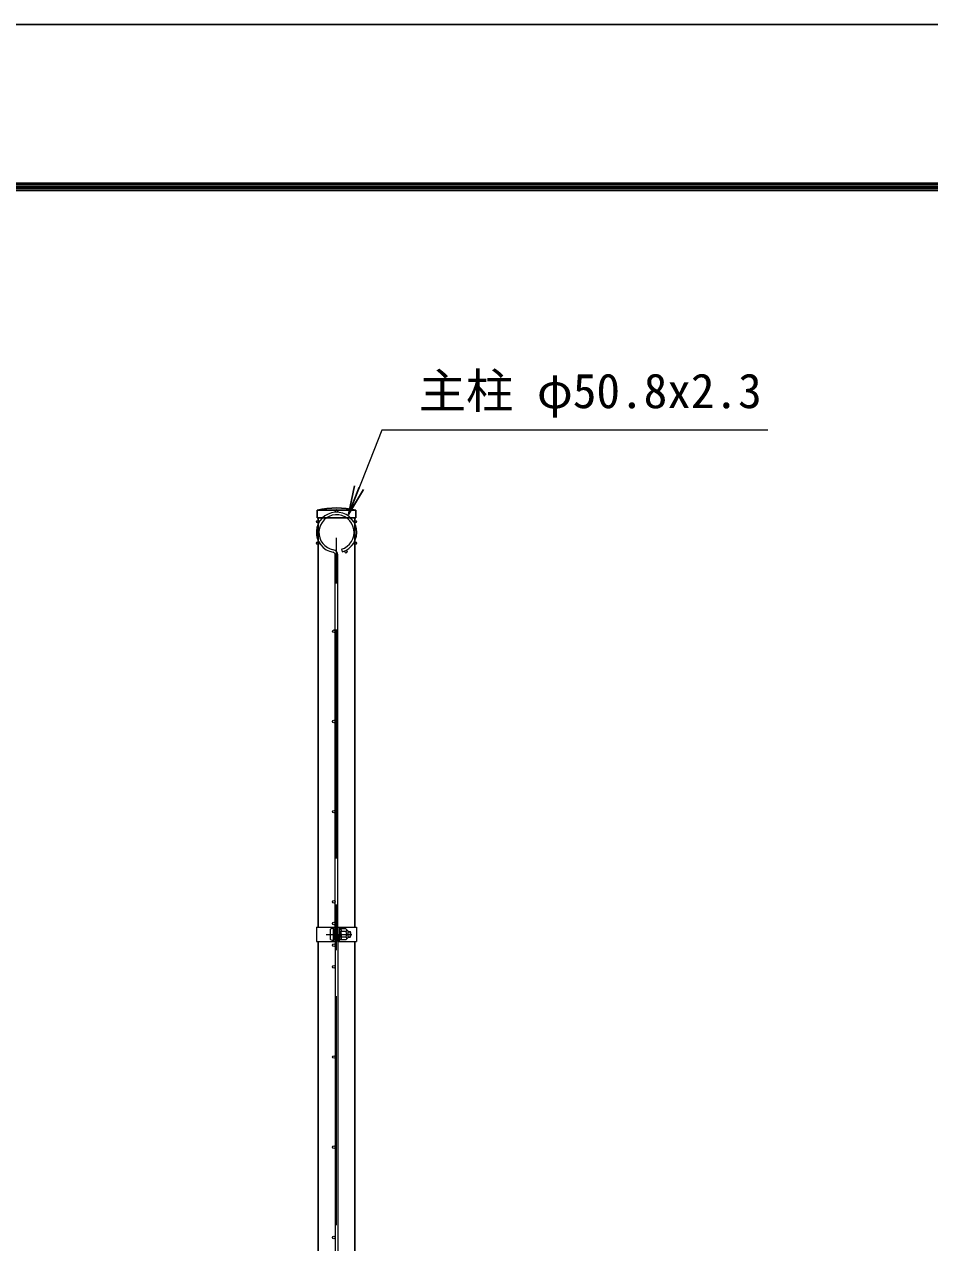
# Model space of a CAD drawing. Units: millimetres, scale not verified. Extents: x -4200 to 4200, y -2970 to 2970.
# Drawn here: x -356 to 898, y 1282 to 2970 of the extents above; entities that cross this region are included whole.
import ezdxf
from ezdxf.enums import TextEntityAlignment as Align

# ---------------------------------------------------------------- set-up
doc = ezdxf.new("R2010")
doc.units = ezdxf.units.MM
doc.header["$LTSCALE"] = 10
doc.linetypes.add('USER1', pattern=[50.8, 31.75, -6.35, 6.35, -6.35])
for name, color, linetype, lineweight in [('0-3_D-STR1', 1, 'Continuous', 25), ('0-4_D-BMK', 2, 'USER1', 13), ('0-8_D-STR2', 7, 'Continuous', 13), ('0-9_D-STR3', 3, 'Continuous', 13), ('0-A_D-STR-TXT', 7, 'Continuous', 13), ('0-E_D-TTL', 7, 'Continuous', 25)]:
    doc.layers.add(name, color=color, linetype=linetype, lineweight=lineweight)
doc.layers.add('0-6_0', color=7, linetype='Continuous')
doc.styles.add('ＭＳ ゴシック', font='')
doc.styles.get('ＭＳ ゴシック').set_extended_font_data('MS Gothic')

# ---------------------------------------------------------------- blocks, each defined once
blk = doc.blocks.new('_Open')
at = {"layer": '0-6_0'}
blk.add_line((-10, 1.667), (0, 0), dxfattribs=at)
blk.add_lwpolyline([(-10, -1.667), (0, 0), (-10, 0)], dxfattribs=at)

msp = doc.modelspace()

# ---------------------------------------------------------------- linework, layer by layer
at = {"layer": '0-3_D-STR1'}
for p, q in [((103.13, 2296.98), (49.93, 2296.98)), ((49.93, 2296.98), (49.93, 2285.98)), ((103.13, 2296.98), (49.93, 2296.98)), ((49.93, 2296.98), (49.93, 2285.98)), ((103.13, 2285.98), (103.13, 2296.98)), ((103.13, 2285.98), (103.13, 2296.98)), ((103.13, 2285.98), (49.93, 2285.98)), ((103.13, 2285.98), (49.93, 2285.98)), ((51.13, 2285.98), (51.13, 1718.98)), ((101.93, 1718.98), (101.93, 2285.98)), ((51.13, 1698.98), (51.13, 618.98)), ((101.93, 618.98), (101.93, 1698.98))]:
    msp.add_line(p, q, dxfattribs=at)
msp.add_arc((76.53, 2180.55), 119.43, 77.13052, 102.86948, dxfattribs=at)
msp.add_arc((76.53, 2180.55), 119.43, 77.13052, 102.86948, dxfattribs=at)
at = {"layer": '0-4_D-BMK'}
for p, q in [((76.53, -218.02), (76.53, 2308.98)), ((62.11, 1708.98), (97.85, 1708.98))]:
    msp.add_line(p, q, dxfattribs=at)
at = {"layer": '0-8_D-STR2'}
for p, q in [((74.73, 1708.98), (74.73, 2234.84)), ((78.33, 1708.98), (78.33, 2234.84)), ((83.5, 2242.6), (84.53, 2239.15)), ((74.73, 1708.98), (74.73, 1183.11)), ((78.33, 1708.98), (78.33, 1183.11))]:
    msp.add_line(p, q, dxfattribs=at)
for centre in [(76.53, 2295.78), (50.72, 2280.88), (102.34, 2280.88), (50.72, 2251.08), (102.34, 2251.08), (89.65, 2239.22), (72.93, 2128.98), (72.93, 2003.98), (72.93, 1878.98), (72.93, 1753.98), (72.93, 1723.98), (72.93, 1693.98), (72.93, 1663.98), (72.93, 1538.98), (72.93, 1413.98), (72.93, 1288.98)]:
    msp.add_circle(centre, 1.8, dxfattribs=at)
for centre, radius, start, end in [((76.53, 2265.98), 28, 286.60421, 260.16066), ((76.53, 2265.98), 24.4, 286.60421, 260.16066), ((71.13, 2234.84), 3.6, 0, 80.16066), ((71.13, 2234.84), 7.2, 0, 80.16066)]:
    msp.add_arc(centre, radius, start, end, dxfattribs=at)
at = {"layer": '0-9_D-STR3'}
for p, q in [((48.83, 1718.98), (74.73, 1718.98)), ((48.83, 1718.98), (48.83, 1698.98)), ((67.63, 1715.48), (67.63, 1702.48)), ((72.43, 1698.98), (72.43, 1718.98)), ((72.43, 1716.98), (72.43, 1700.98)), ((74.73, 1698.98), (74.73, 1718.98)), ((74.73, 1712.98), (78.33, 1712.98)), ((74.73, 1712.3), (78.33, 1712.3)), ((74.73, 1705.66), (78.33, 1705.66)), ((78.33, 1698.98), (78.33, 1718.98)), ((78.33, 1718.98), (104.23, 1718.98)), ((80.63, 1698.98), (80.63, 1718.98)), ((80.63, 1713.48), (81.02, 1716.64)), ((80.63, 1713.48), (80.63, 1704.48)), ((82.78, 1716.73), (81.12, 1716.73)), ((82.83, 1708.98), (82.83, 1716.7)), ((89.62, 1712.73), (82.83, 1712.73)), ((82.83, 1708.98), (82.83, 1701.25)), ((89.62, 1705.23), (82.83, 1705.23)), ((82.93, 1716.49), (82.88, 1716.66)), ((89.62, 1716.49), (82.93, 1716.49)), ((92.13, 1713.98), (92.13, 1703.98)), ((92.13, 1712.98), (95.43, 1712.98)), ((92.13, 1712.3), (95.75, 1712.3)), ((92.13, 1705.66), (95.75, 1705.66)), ((95.43, 1712.98), (95.43, 1704.98)), ((104.23, 1718.98), (104.23, 1698.98)), ((48.83, 1698.98), (74.73, 1698.98)), ((74.73, 1704.98), (78.33, 1704.98)), ((78.33, 1698.98), (104.23, 1698.98)), ((80.63, 1704.48), (81.02, 1701.32)), ((82.76, 1701.23), (81.12, 1701.23)), ((89.62, 1701.47), (82.93, 1701.47)), ((92.13, 1704.98), (95.43, 1704.98))]:
    msp.add_line(p, q, dxfattribs=at)
for centre, radius, start, end in [((81.12, 1716.63), 0.1, 90, 173), ((82.78, 1716.63), 0.1, 15, 90), ((77.95, 1714.61), 5.32, 339.37322, 22.7756), ((77.95, 1703.35), 5.32, 337.2244, 20.62678), ((62.07, 1708.98), 21.19, 0, 10.20031), ((62.07, 1708.98), 21.19, 349.79969, 0), ((83.86, 1708.98), 6.87, 0, 33.09348), ((83.86, 1708.98), 6.87, 326.90652, 0), ((88.61, 1714.61), 2.13, 298.45309, 61.54691), ((85.35, 1709.72), 8, 32.13463, 57.68315), ((88.61, 1703.35), 2.13, 298.45309, 61.54691), ((87.93, 1708.98), 8.5, 331.92751, 28.07249), ((81.12, 1701.33), 0.1, 187, 270), ((82.76, 1701.33), 0.1, 270, 337.2244), ((85.35, 1708.23), 8, 302.31685, 327.86537)]:
    msp.add_arc(centre, radius, start, end, dxfattribs=at)
for centre, start_param, end_param in [((72.43, 1715.48), 1.5707963, 3.1415927), ((72.43, 1702.48), 3.1415927, 4.712389)]:
    msp.add_ellipse(centre, major_axis=(4.8, 0), ratio=0.3125, start_param=start_param, end_param=end_param, dxfattribs=at)
at = {"layer": '0-A_D-STR-TXT'}
msp.add_lwpolyline([(674.05, 2407.71), (139.37, 2407.71), (93.88, 2292.76)], dxfattribs=at)
at = {"layer": '0-E_D-TTL', "color": 2}
msp.add_lwpolyline([(-4200, 2970), (4200, 2970), (4200, -2970), (-4200, -2970)], close=True, dxfattribs=at)
at = {"layer": '0-E_D-TTL'}
for points in [[(-3930, 2750), (3930, 2750), (3930, -2750), (-3930, -2750)], [(-3927.5, 2747.5), (3927.5, 2747.5), (3927.5, -2747.5), (-3927.5, -2747.5)], [(-3925, 2745), (3925, 2745), (3925, -2745), (-3925, -2745)], [(-3922.5, 2742.5), (3922.5, 2742.5), (3922.5, -2742.5), (-3922.5, -2742.5)], [(-3920, 2740), (3920, 2740), (3920, -2740), (-3920, -2740)]]:
    msp.add_lwpolyline(points, close=True, dxfattribs=at)

# ---------------------------------------------------------------- block references
at = {"layer": '0-A_D-STR-TXT', "xscale": 4, "yscale": 4, "rotation": 248.409}
msp.add_blockref('_Open', (93.14, 2290.9), dxfattribs=at)

# ---------------------------------------------------------------- texts
at = {"layer": '0-A_D-STR-TXT', "style": 'ＭＳ ゴシック'}
msp.add_text('主柱 φ50.8x2.3', height=48.09, dxfattribs=at).set_placement((190.29, 2423.72), align=Align.BOTTOM_LEFT)

doc.saveas('drawing.dxf')
